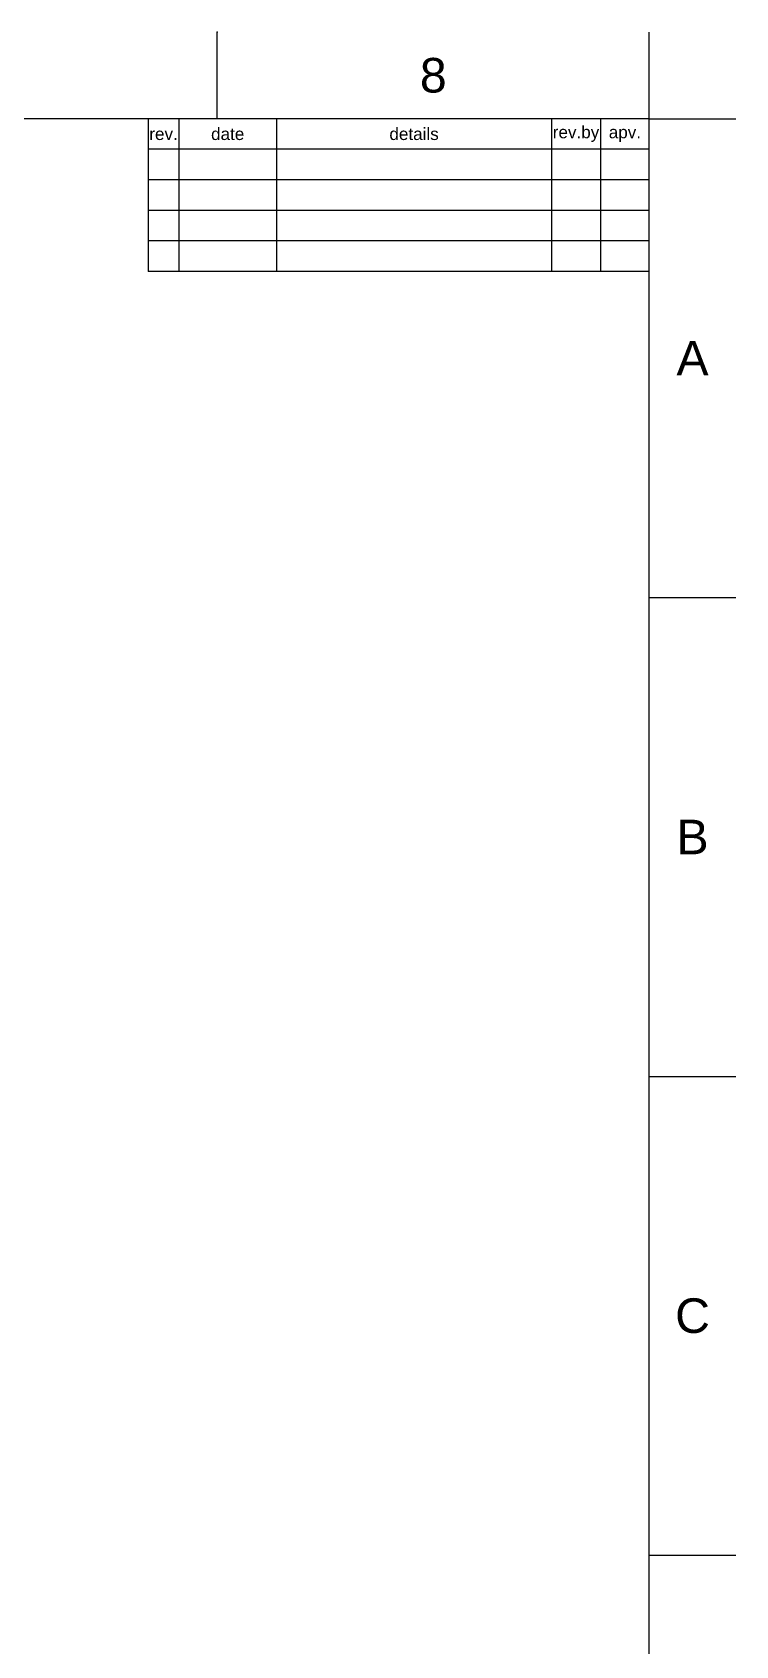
# Model space of a CAD drawing. Header units: millimetres. Extents: x 601 to 1195, y -13 to 407.
# Drawn here: x 1079.9 to 1195, y 142.8 to 406.7 of the extents above; entities that cross this region are included whole.
import ezdxf

# ---------------------------------------------------------------- set-up
doc = ezdxf.new("R2010")
doc.units = ezdxf.units.MM
doc.header["$LTSCALE"] = 0.1
doc.layers.add('FORM', color=7, linetype='Continuous')
doc.layers.add('TEXT', color=2, linetype='Continuous')
doc.styles.get("Standard").update_dxf_attribs({"font": 'arial.ttf'})

msp = doc.modelspace()

# ---------------------------------------------------------------- linework, layer by layer
for p, q in [((1110.16, 392.586), (1110.16, 406.728)), ((1180.867, 392.586), (1180.867, 406.728)), ((1180.867, 392.586), (615.21, 392.586)), ((1180.867, 0.869), (1180.867, 392.586)), ((1180.867, 392.586), (1195.008, 392.586)), ((1180.867, 314.243), (1195.008, 314.243)), ((1180.867, 235.899), (1195.008, 235.899)), ((1180.867, 157.556), (1195.008, 157.556))]:
    msp.add_line(p, q)
for p in [(1110.16, 406.728), (1180.867, 314.243), (1180.867, 235.899), (1180.867, 157.556)]:
    msp.add_point(p)
at = {"layer": 'FORM'}
for p, q in [((1098.867, 392.586), (1098.867, 367.586)), ((1103.867, 392.586), (1103.867, 367.586)), ((1119.867, 392.586), (1119.867, 367.586)), ((1164.867, 392.586), (1164.867, 367.586)), ((1172.867, 392.586), (1172.867, 367.586)), ((1180.867, 387.586), (1098.867, 387.586)), ((1180.867, 382.586), (1098.867, 382.586)), ((1180.867, 377.586), (1098.867, 377.586)), ((1180.867, 372.586), (1098.867, 372.586)), ((1180.867, 367.586), (1098.867, 367.586))]:
    msp.add_line(p, q, dxfattribs=at)

# ---------------------------------------------------------------- texts
at = {"char_height": 5.657, "attachment_point": 5}
for s, width, insert in [('8', 50, (1145.513, 399.657)), ('A', 10, (1187.937, 353.415)), ('B', 10, (1187.937, 275.071)), ('C', 10, (1187.937, 196.728))]:
    msp.add_mtext_dynamic_manual_height_columns(s, width=width, gutter_width=12.5, heights=[0], dxfattribs=dict(at, insert=insert))
at = {"layer": 'TEXT', "char_height": 2, "attachment_point": 5}
for s, width, insert in [('date', 16, (1111.867, 390.086)), ('details', 45, (1142.367, 390.086)), ('rev.by', 8, (1168.867, 390.086)), ('apv.', 8, (1176.867, 390.086)), ('rev.', 5, (1101.367, 390.086))]:
    msp.add_mtext_dynamic_manual_height_columns(s, width=width, gutter_width=12.5, heights=[0], dxfattribs=dict(at, insert=insert))

doc.saveas('drawing.dxf')
